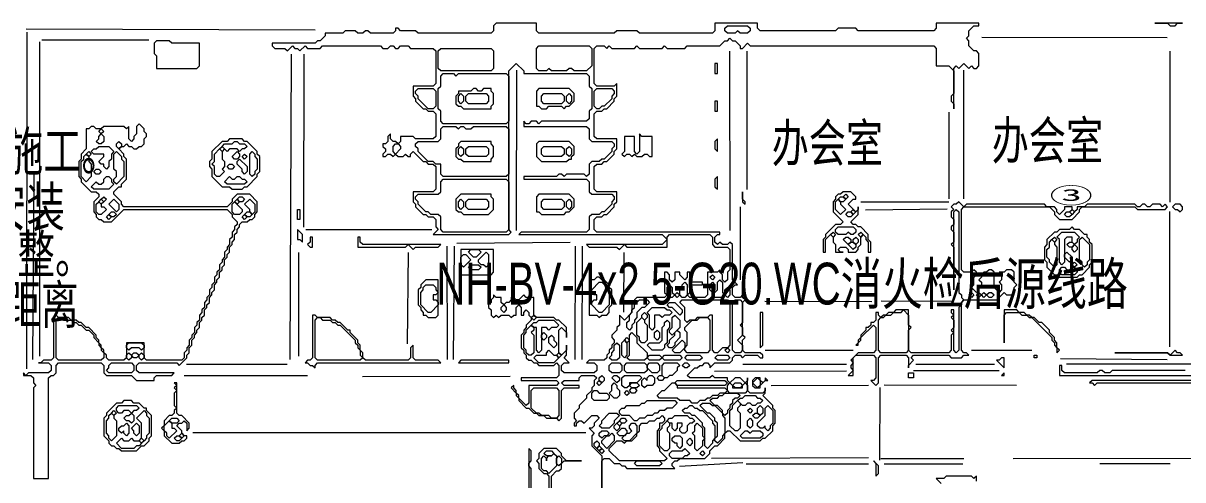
# Model space of a CAD drawing. Extents: x 10 to 1972, y 14 to 1392.
# Drawn here: x 486.9 to 948.1, y 853.5 to 1035 of the extents above; entities that cross this region are included whole.
import ezdxf

# ---------------------------------------------------------------- set-up
doc = ezdxf.new("R2010")
doc.units = 0
for name, color, linetype, lineweight in [('OCR_TEXT', 6, 'Continuous', 0), ('TRACE_CURVE', 6, 'Continuous', 0), ('TRACE_STRAIGHT', 5, 'Continuous', 0), ('TRACE_TEXT_SYMBOL', 6, 'Continuous', 0)]:
    doc.layers.add(name, color=color, linetype=linetype, lineweight=lineweight)
doc.styles.add('wqy-unicode', font='wqy-unicode.lff')

msp = doc.modelspace()

# ---------------------------------------------------------------- linework, layer by layer
at = {"layer": 'TRACE_CURVE', "color": 6}
for points in [[(675, 1035), (674, 1034), (674, 1032), (673, 1031), (644, 1031), (643, 1032), (637, 1032), (636, 1033), (635, 1033), (635, 1032), (634, 1031), (625, 1031), (624, 1032), (623, 1032), (622, 1031), (620, 1031), (619, 1032), (615, 1032), (614, 1031), (607, 1031), (607, 1030), (605, 1028), (604, 1028), (603, 1027), (586, 1027), (586, 1026), (587, 1025), (591, 1025), (592, 1024), (594, 1026), (595, 1025), (596, 1025), (597, 1024), (599, 1026), (600, 1025), (605, 1025), (606, 1026), (629, 1026), (630, 1025), (632, 1025), (633, 1026), (634, 1026), (635, 1025), (636, 1025), (637, 1026), (640, 1026), (641, 1025), (650, 1025), (651, 1024), (651, 1011), (650, 1010), (642, 1010), (642, 1006), (643, 1005), (643, 1004), (646, 1001), (647, 1001), (648, 1000), (650, 1000), (651, 999), (651, 990), (650, 989), (643, 989), (642, 990)], [(766, 1028), (767, 1028), (768, 1029), (769, 1028), (770, 1028), (772, 1026), (772, 1025), (773, 1025), (775, 1027), (776, 1026), (849, 1026), (850, 1025), (850, 1018), (855, 1018), (857, 1016), (857, 1007), (856, 1006), (856, 1004), (857, 1003), (857, 1001), (857, 1017), (858, 1018), (859, 1017), (861, 1019), (863, 1017), (864, 1018), (865, 1017), (866, 1017), (867, 1018), (867, 1023), (866, 1024), (865, 1024), (863, 1026), (863, 1028), (862, 1029), (863, 1030), (863, 1032), (865, 1034), (867, 1034), (867, 1035), (850, 1035), (850, 1033), (849, 1032), (819, 1032), (818, 1033), (811, 1033), (810, 1032), (780, 1032), (779, 1033), (779, 1035), (762, 1035), (762, 1032), (761, 1031), (732, 1031), (731, 1032), (723, 1032), (722, 1031), (692, 1031), (691, 1032), (691, 1035), (675, 1035)], [(769, 933), (769, 947), (768, 948), (767, 947), (765, 947), (764, 948), (763, 947), (762, 948), (762, 950), (763, 951), (764, 951), (764, 952), (715, 952), (714, 953), (714, 957), (715, 958), (717, 958), (718, 959), (719, 959), (722, 962), (722, 963), (723, 964), (723, 968), (715, 968), (714, 969), (714, 978), (715, 979), (717, 979), (718, 980), (719, 980), (722, 983), (722, 984), (723, 985), (723, 989), (715, 989), (714, 990), (714, 999), (715, 1000), (717, 1000), (718, 1001), (719, 1001), (722, 1004), (722, 1005), (723, 1006), (723, 1011), (722, 1010), (715, 1010), (714, 1011), (714, 1025), (715, 1026), (718, 1026), (719, 1025), (720, 1026), (721, 1025), (730, 1025), (731, 1026), (732, 1025), (741, 1025), (742, 1026), (743, 1025), (750, 1025), (751, 1026), (764, 1026), (766, 1028)], [(642, 990), (637, 990), (637, 988), (636, 987), (635, 988), (634, 988), (633, 989), (633, 991), (632, 990), (632, 988), (631, 987), (630, 987), (630, 986), (631, 985), (631, 984), (630, 983), (630, 982), (631, 982), (632, 983), (633, 983), (634, 982), (635, 983), (636, 982), (638, 982), (639, 983), (640, 982), (641, 982), (641, 983), (642, 984), (646, 980), (647, 980), (648, 979), (650, 979), (651, 978), (651, 969), (650, 968), (642, 968), (642, 964), (643, 963), (643, 962), (646, 959), (647, 959), (648, 958), (650, 958), (651, 957), (651, 954), (652, 953), (650, 951), (680, 951), (681, 952), (680, 953), (680, 1016), (683, 1019), (686, 1016), (686, 1015), (711, 1015), (712, 1014), (712, 1010), (713, 1009), (713, 1001), (712, 1000), (712, 997), (711, 996), (693, 996)], [(533, 995), (532, 994), (532, 991), (531, 990), (531, 989), (530, 988), (529, 989), (529, 994), (528, 993), (527, 994), (519, 994), (518, 993), (516, 993), (515, 994), (514, 994), (513, 993), (512, 993), (512, 985), (510, 983), (510, 981), (509, 980), (509, 974), (510, 973), (510, 972), (514, 968), (516, 968), (517, 967), (517, 966), (515, 964), (515, 960), (516, 959), (516, 958), (517, 957), (518, 957), (519, 956), (522, 956), (527, 961), (568, 961), (570, 959), (570, 958), (572, 956), (572, 955), (571, 954), (571, 953), (570, 952), (570, 950), (569, 949), (569, 947), (568, 946), (568, 945), (567, 944), (567, 942), (566, 941), (566, 940), (565, 939), (565, 937), (564, 936), (564, 935), (563, 934), (563, 932), (562, 931), (562, 930), (561, 929), (561, 927)], [(569, 944), (569, 946), (570, 947), (570, 948), (571, 949), (571, 951), (572, 952), (572, 953), (573, 954), (573, 955), (574, 956), (576, 956), (577, 957), (578, 957), (579, 958), (579, 959), (580, 960), (580, 964), (577, 967), (572, 967), (570, 965), (570, 964), (568, 962), (527, 962), (526, 963), (526, 964), (523, 967), (523, 968), (525, 970), (526, 970), (526, 971), (528, 973), (528, 981), (527, 982), (527, 983), (525, 985), (526, 986), (527, 986), (528, 987), (529, 986), (530, 986), (531, 985), (532, 985), (533, 986), (534, 986), (535, 987), (535, 989), (536, 990), (536, 991), (535, 992), (535, 993), (533, 995)], [(693, 996), (692, 995), (691, 996), (689, 996), (688, 995), (687, 995), (686, 996), (686, 994), (711, 994), (712, 993), (712, 989), (713, 988), (721, 988), (722, 987), (722, 986), (721, 985), (721, 984), (718, 981), (717, 981), (716, 980), (713, 980), (712, 979), (712, 975), (711, 974), (710, 975), (703, 975), (702, 974), (701, 975), (700, 975), (699, 974), (686, 974), (686, 973), (711, 973), (712, 972), (712, 968), (713, 967), (721, 967), (722, 966), (722, 965), (721, 964), (721, 963), (718, 960), (717, 960), (716, 959), (713, 959), (712, 958), (712, 953), (711, 952), (685, 952), (684, 951), (741, 951), (743, 949), (741, 947), (711, 947), (712, 946), (723, 946), (724, 945), (726, 947), (727, 946), (743, 946), (743, 950), (744, 951), (760, 951), (761, 950)], [(859, 964), (858, 963), (857, 963), (856, 962), (857, 961), (856, 960), (856, 958), (857, 957), (857, 955), (856, 954), (856, 953), (857, 952), (857, 948), (856, 947), (857, 946), (857, 929), (857, 960), (858, 961), (859, 960), (859, 928), (860, 927), (860, 926), (861, 925), (860, 924), (860, 923), (859, 922), (859, 905), (858, 904), (857, 905), (857, 921), (856, 921), (856, 920), (857, 919), (856, 918), (857, 917), (857, 914), (856, 913), (857, 912), (856, 911), (856, 905), (855, 904), (840, 904), (839, 905), (839, 913), (840, 914), (839, 915), (839, 921), (834, 921), (833, 920), (831, 920), (830, 919), (829, 919), (828, 918), (827, 919), (827, 920), (826, 920), (826, 917), (825, 916), (824, 916), (824, 915), (823, 914), (822, 914), (822, 913), (820, 911)], [(898, 960), (898, 961), (897, 962), (894, 962), (893, 963), (862, 963), (861, 962), (859, 964)], [(876, 933), (875, 932), (876, 931), (876, 929), (875, 928), (873, 930), (873, 936), (872, 937), (871, 937), (870, 936), (869, 936), (868, 935), (868, 934), (867, 933), (868, 932), (868, 931), (867, 930), (867, 929), (866, 928), (864, 930), (865, 931), (865, 934), (866, 935), (866, 936), (865, 937), (864, 936), (861, 936), (860, 937), (860, 961), (861, 962), (895, 962), (897, 960), (897, 959), (899, 957), (904, 957), (907, 960), (907, 961), (908, 962), (929, 962), (930, 961), (941, 961), (942, 962), (941, 963), (940, 962), (939, 963), (936, 963), (935, 962), (934, 962), (933, 963), (932, 963), (931, 962), (930, 962), (929, 963), (910, 963), (909, 962), (906, 962), (906, 961), (905, 960), (904, 961), (904, 962), (901, 962), (901, 961), (899, 959), (898, 960)], [(761, 950), (761, 947), (762, 946), (767, 946), (768, 945), (768, 937), (767, 936), (767, 933), (766, 932), (765, 933), (765, 935), (764, 936), (764, 937), (763, 936), (759, 936), (759, 927), (758, 926), (752, 926), (751, 927), (752, 928), (752, 930), (753, 931), (757, 931), (757, 932), (753, 932), (752, 933), (752, 936), (751, 936), (751, 934), (750, 933), (748, 935), (748, 936), (746, 936), (746, 933), (745, 932), (744, 933), (744, 935), (743, 936), (742, 936), (742, 928), (743, 927), (742, 926), (731, 926), (730, 925), (730, 924), (729, 923), (729, 920), (726, 917), (724, 919), (724, 915), (723, 914), (723, 913), (721, 911), (721, 910), (722, 909), (722, 908), (721, 907), (721, 906), (720, 905), (720, 904), (719, 903), (719, 902), (718, 901), (712, 901)], [(491, 894), (491, 892), (492, 891), (491, 890), (491, 854), (497, 854), (497, 894), (498, 895), (499, 895), (500, 896), (500, 899), (501, 900), (518, 900), (519, 899), (519, 896), (520, 895), (530, 895), (532, 893), (539, 893), (539, 894), (540, 895), (546, 895), (547, 896), (533, 896), (532, 897), (532, 899), (533, 900), (548, 900), (549, 899), (552, 902), (552, 903), (553, 904), (553, 906), (554, 907), (554, 909), (555, 910), (555, 911), (556, 912), (556, 913), (557, 914), (557, 916), (558, 917), (558, 918), (559, 919), (559, 921), (560, 922), (560, 923), (561, 924), (561, 926), (562, 927), (562, 928), (563, 929), (563, 931), (564, 932), (564, 933), (565, 934), (565, 936), (566, 937), (566, 938), (567, 939), (567, 941), (568, 942), (568, 943), (569, 944)], [(820, 911), (820, 910), (819, 909), (819, 908), (818, 907), (819, 907), (819, 908), (820, 909), (820, 910), (825, 915), (826, 914), (826, 905), (825, 904), (819, 904), (816, 901), (817, 900), (816, 899), (816, 898), (817, 897), (815, 895), (817, 895), (817, 902), (818, 903), (825, 903), (826, 902), (826, 894), (825, 893), (824, 893), (826, 891), (827, 892), (827, 902), (828, 903), (838, 903), (839, 902), (839, 898), (839, 899), (841, 901), (840, 902), (841, 903), (855, 903), (856, 902), (860, 902), (861, 903), (863, 903), (862, 904), (861, 904), (860, 905), (860, 924), (861, 925), (875, 925), (875, 926), (877, 928), (878, 927), (881, 927), (881, 930), (882, 931), (881, 932), (881, 936), (880, 937), (878, 937), (877, 936), (875, 936), (876, 935), (876, 933)], [(786, 876), (786, 881), (785, 882), (785, 883), (781, 887), (782, 888), (782, 890), (782, 889), (781, 888), (776, 888), (775, 889), (775, 894), (775, 893), (774, 892), (772, 894), (770, 894), (768, 892), (767, 893), (767, 894), (762, 894), (761, 895), (760, 894), (752, 894), (751, 895), (754, 898), (755, 898), (756, 899), (757, 899), (758, 900), (759, 900), (760, 899), (760, 898), (762, 900), (768, 900), (769, 901), (769, 902), (770, 903), (772, 903), (773, 902), (774, 903), (779, 903), (780, 902), (781, 902), (781, 903), (780, 904), (774, 904), (773, 905), (773, 909), (774, 910), (773, 911), (773, 924), (774, 925), (775, 925), (774, 925), (773, 926), (773, 931), (773, 927), (772, 926), (770, 926), (769, 927), (769, 930), (770, 931), (771, 931), (769, 933)], [(561, 927), (560, 926), (560, 925), (559, 924), (559, 922), (558, 921), (558, 920), (557, 919), (557, 917), (556, 916), (556, 915), (555, 914), (555, 912), (554, 911), (554, 910), (553, 909), (553, 907), (552, 906), (552, 905), (551, 904), (551, 902), (550, 901), (536, 901), (535, 902), (535, 908), (528, 908), (528, 902), (527, 901), (521, 901), (520, 902), (520, 903), (519, 904), (519, 905), (518, 906), (518, 907), (517, 908), (517, 909), (516, 910), (516, 911), (513, 914), (512, 914), (510, 916), (509, 916), (508, 917), (506, 917), (505, 918), (501, 918), (500, 919), (499, 918), (499, 902), (498, 901), (495, 901), (494, 900), (493, 900), (497, 900), (498, 899), (498, 897), (497, 896), (489, 896), (488, 895), (487, 896), (487, 895), (490, 895), (491, 894)], [(712, 901), (711, 900), (714, 900), (715, 899), (715, 897), (714, 896), (702, 896), (701, 897), (701, 899), (702, 900), (704, 900), (702, 902), (703, 903), (703, 907), (703, 905), (701, 903), (700, 904), (700, 913), (701, 914), (703, 912), (703, 910), (703, 914), (700, 917), (699, 917), (698, 918), (691, 918), (690, 919), (690, 926), (687, 926), (686, 927), (684, 925), (683, 925), (682, 926), (682, 927), (681, 926), (681, 925), (680, 924), (679, 924), (678, 923), (677, 924), (677, 926), (675, 926), (674, 927), (674, 926), (673, 925), (673, 924), (672, 923), (672, 922), (673, 921), (673, 919), (674, 918), (675, 919), (676, 918), (677, 919), (680, 919), (681, 918), (682, 919), (683, 919), (683, 922), (684, 923), (685, 922), (685, 919), (686, 919), (686, 920)], [(686, 920), (687, 921), (688, 920), (688, 919), (689, 918), (689, 917), (687, 915), (687, 914), (686, 913), (686, 912), (685, 911), (685, 906), (686, 905), (686, 904), (687, 903), (687, 902), (688, 901), (689, 901), (690, 900), (691, 900), (692, 899), (698, 899), (699, 900), (700, 899), (700, 895), (699, 894), (685, 894), (685, 893), (699, 893), (700, 892), (699, 891), (688, 891), (688, 884), (687, 883), (684, 886), (684, 887), (683, 888), (683, 889), (682, 890), (682, 891), (681, 890), (683, 888), (683, 887), (684, 886), (684, 885), (687, 882), (688, 882), (690, 880), (691, 880), (692, 879), (694, 879), (695, 878), (699, 878), (700, 877), (701, 878), (701, 889), (702, 890), (708, 890), (708, 891), (702, 891), (701, 892), (702, 893), (708, 893), (708, 894)], [(708, 894), (709, 895), (714, 895), (715, 894), (714, 893), (714, 891), (713, 890), (713, 889), (711, 887), (711, 886), (708, 883), (708, 882), (706, 880), (706, 878), (707, 877), (706, 876), (706, 875), (707, 875), (707, 876), (708, 877), (709, 877), (710, 876), (713, 879), (715, 879), (716, 878), (714, 876), (714, 875), (713, 874), (712, 874), (714, 872), (713, 871), (713, 867), (717, 863), (717, 763), (717, 861), (718, 862), (720, 862), (722, 860), (724, 860), (725, 859), (726, 859), (727, 858), (746, 858), (745, 859), (745, 860), (746, 861), (747, 861), (748, 862), (758, 862), (760, 864), (760, 865), (762, 867), (763, 867), (766, 870), (766, 872), (767, 873), (768, 873), (772, 869), (780, 869), (781, 870), (782, 870), (785, 873), (785, 875), (786, 876)], [(949, 897), (920, 897), (919, 896), (917, 896), (916, 897), (915, 897), (914, 896), (901, 896), (900, 897), (900, 899), (899, 899), (899, 895), (989, 895)]]:
    msp.add_lwpolyline(points, dxfattribs=at)
for points in [[(766, 1033), (767, 1034), (775, 1034), (776, 1033), (776, 1032), (775, 1031), (772, 1031), (771, 1032), (770, 1031), (767, 1031), (766, 1032)], [(652, 1024), (653, 1025), (673, 1025), (674, 1024), (674, 1017), (673, 1016), (653, 1016), (652, 1017)], [(691, 1025), (692, 1026), (712, 1026), (713, 1025), (713, 1018), (711, 1016), (706, 1016), (705, 1017), (704, 1017), (703, 1016), (697, 1016), (696, 1017), (695, 1016), (692, 1016), (691, 1017)], [(653, 1014), (654, 1015), (658, 1015), (659, 1014), (660, 1015), (679, 1015), (680, 1014), (680, 996), (679, 995), (654, 995), (653, 996), (653, 1000), (652, 1001), (652, 1009), (653, 1010)], [(643, 1008), (644, 1009), (650, 1009), (651, 1008), (651, 1002), (650, 1001), (648, 1001), (644, 1005), (644, 1006), (643, 1007)], [(714, 1008), (715, 1009), (721, 1009), (722, 1008), (722, 1007), (721, 1006), (721, 1005), (718, 1002), (717, 1002), (716, 1001), (715, 1001), (714, 1002)], [(517, 992), (518, 993), (519, 992), (518, 991)], [(653, 993), (654, 994), (659, 994), (660, 993), (661, 994), (662, 994), (663, 993), (665, 993), (666, 994), (679, 994), (680, 993), (680, 975), (679, 974), (654, 974), (653, 975), (653, 979), (651, 979), (650, 980), (648, 980), (644, 984), (644, 985), (643, 986), (643, 987), (644, 988), (652, 988), (653, 989)], [(517, 990), (518, 991), (519, 990), (519, 988), (518, 987), (517, 987), (516, 988), (517, 989)], [(524, 987), (525, 988), (526, 987), (526, 986), (525, 985), (524, 986)], [(634, 986), (635, 987), (636, 987), (637, 986), (637, 985), (635, 983), (634, 984)], [(511, 982), (512, 983), (513, 982), (513, 980), (514, 979), (514, 974), (512, 972), (510, 974), (510, 980), (511, 981)], [(512, 983), (513, 984), (514, 983), (513, 982)], [(516, 985), (517, 986), (521, 986), (523, 984), (522, 983), (522, 981), (521, 980), (521, 978), (520, 977), (519, 978), (519, 979), (518, 979), (517, 980), (519, 982), (519, 983), (515, 983), (514, 984), (515, 985)], [(523, 983), (524, 984), (526, 982), (526, 981), (527, 980), (527, 974), (524, 971), (523, 972), (523, 973), (524, 974), (524, 976), (523, 977)], [(519, 973), (520, 974), (521, 974), (522, 973), (522, 972), (523, 971), (521, 969), (515, 969), (514, 970), (516, 972), (517, 971), (518, 971), (519, 972)], [(515, 976), (516, 977), (517, 977), (518, 976), (517, 975), (516, 975)], [(653, 972), (654, 973), (679, 973), (680, 972), (680, 953), (679, 952), (654, 952), (653, 953), (653, 958), (652, 959), (649, 959), (648, 960), (647, 960), (644, 963), (644, 964), (643, 965), (643, 966), (644, 967), (652, 967), (653, 968)], [(516, 963), (517, 964), (518, 963), (518, 962), (519, 962), (520, 961), (518, 959), (517, 959), (516, 960)], [(517, 964), (518, 965), (519, 964), (518, 963)], [(518, 965), (519, 966), (520, 965), (519, 964)], [(523, 965), (525, 963), (525, 961), (524, 960), (521, 963)], [(570, 963), (571, 964), (574, 961), (574, 960), (573, 959), (571, 959), (570, 960)], [(571, 964), (572, 965), (573, 964), (572, 963)], [(572, 965), (573, 966), (574, 966), (575, 965), (574, 964), (573, 964)], [(577, 965), (579, 963), (579, 960), (578, 959), (577, 960), (577, 961), (575, 963)], [(521, 959), (522, 960), (523, 960), (524, 959), (523, 958), (522, 958)], [(575, 959), (576, 960), (577, 960), (578, 959), (577, 958), (576, 958)], [(901, 959), (902, 960), (903, 960), (904, 959), (903, 958), (902, 958)], [(903, 960), (904, 961), (905, 960), (904, 959)], [(520, 958), (521, 959), (522, 958), (521, 957)], [(574, 958), (575, 959), (576, 958), (575, 957)], [(749, 931), (750, 932), (751, 931), (751, 927), (750, 926), (749, 926), (748, 927), (748, 929), (749, 930)], [(760, 934), (761, 935), (762, 934), (761, 933)], [(760, 931), (761, 932), (762, 931), (762, 929), (761, 928), (760, 929)], [(763, 932), (764, 933), (765, 932), (765, 928), (766, 927), (765, 926), (762, 926), (761, 927), (763, 929)], [(743, 930), (744, 931), (745, 930), (745, 928), (746, 927), (745, 926), (744, 926), (743, 927)], [(746, 927), (747, 928), (748, 927), (747, 926)], [(766, 929), (767, 930), (768, 929), (768, 927), (767, 926), (766, 927)], [(863, 927), (864, 928), (865, 927), (864, 926)], [(866, 927), (867, 928), (868, 927), (867, 926)], [(868, 927), (869, 928), (870, 927), (869, 926)], [(870, 927), (871, 928), (872, 928), (873, 927), (872, 926), (871, 926)], [(677, 922), (678, 923), (679, 922), (679, 921), (678, 920), (677, 921)], [(732, 925), (735, 925), (736, 924), (734, 922), (733, 922), (731, 920), (731, 918), (730, 917), (730, 916), (729, 915), (729, 914), (728, 913), (727, 914), (727, 916), (728, 917), (728, 919), (729, 920), (729, 921), (730, 922), (730, 923)], [(743, 923), (744, 924), (746, 924), (749, 921), (749, 920), (748, 919), (745, 922), (744, 922)], [(748, 924), (749, 925), (767, 925), (768, 924), (768, 907), (767, 906), (765, 906), (763, 904), (762, 904), (761, 905), (761, 919), (760, 919), (759, 918), (755, 918), (754, 917), (752, 917), (751, 916), (750, 917), (750, 922)], [(769, 924), (770, 925), (772, 925), (773, 924), (773, 916), (772, 915), (773, 914), (773, 911), (771, 909), (773, 907), (773, 905), (772, 904), (770, 904), (769, 905)], [(500, 917), (501, 918), (502, 918), (503, 917), (506, 917), (507, 916), (508, 916), (509, 915), (510, 915), (512, 913), (513, 913), (515, 911), (515, 910), (517, 908), (517, 907), (518, 906), (518, 905), (519, 904), (519, 902), (518, 901), (501, 901), (500, 902)], [(689, 918), (690, 919), (691, 918), (690, 917)], [(733, 918), (734, 917), (734, 916), (735, 915), (735, 909), (734, 908), (733, 908), (732, 909), (732, 910), (731, 911), (731, 916)], [(733, 919), (734, 920), (735, 919), (735, 918), (734, 917), (733, 918)], [(737, 922), (742, 922), (743, 921), (744, 921), (745, 920), (744, 919), (742, 919), (741, 918), (740, 919), (738, 919), (738, 914), (737, 913), (736, 914), (736, 919), (735, 920)], [(745, 918), (746, 919), (748, 917), (748, 914), (745, 911), (744, 912), (744, 913), (745, 914)], [(755, 917), (756, 918), (759, 918), (760, 917), (760, 905), (759, 904), (751, 904), (750, 905), (750, 906), (751, 907), (751, 912), (750, 913), (750, 914), (753, 917)], [(836, 920), (837, 921), (839, 919), (839, 905), (838, 904), (828, 904), (827, 905), (827, 917), (828, 918), (829, 918), (830, 919), (832, 919), (833, 920)], [(689, 915), (690, 914), (690, 913), (689, 912), (690, 911), (690, 904), (689, 903), (688, 903), (687, 904), (687, 905), (686, 906), (686, 911), (687, 912), (687, 913)], [(691, 916), (692, 917), (698, 917), (700, 915), (699, 914), (697, 914), (696, 913), (695, 914), (693, 914), (693, 905), (692, 904), (691, 905), (691, 914), (690, 914), (689, 915), (690, 916)], [(742, 916), (743, 917), (744, 916), (744, 914), (743, 913), (743, 908), (742, 907), (742, 906), (741, 905), (737, 905), (735, 907), (736, 908), (740, 908), (741, 909), (741, 914), (742, 915)], [(693, 911), (694, 912), (695, 911), (695, 910), (694, 909), (693, 910)], [(696, 910), (697, 911), (698, 910), (698, 909), (699, 908), (699, 907), (698, 906), (696, 908)], [(725, 908), (726, 909), (727, 908), (727, 903), (726, 902), (725, 903)], [(726, 909), (727, 910), (728, 909), (727, 908)], [(728, 911), (729, 912), (731, 910), (731, 908), (735, 904), (735, 902), (734, 901), (728, 901), (727, 902), (728, 903)], [(738, 912), (739, 913), (740, 912), (740, 910), (739, 909), (738, 910)], [(746, 912), (747, 913), (748, 912), (748, 910), (746, 908), (746, 907), (745, 906), (744, 906), (743, 907), (744, 908), (744, 909), (746, 911)], [(749, 909), (750, 908), (750, 906), (748, 904), (746, 904), (745, 905)], [(528, 907), (529, 908), (534, 908), (535, 907), (535, 906), (534, 905), (533, 906), (530, 906), (529, 905), (528, 906)], [(528, 903), (529, 904), (530, 903), (530, 902), (529, 901), (528, 902)], [(530, 903), (531, 904), (532, 904), (533, 903), (532, 902), (531, 902)], [(533, 903), (534, 904), (535, 903), (535, 902), (534, 901), (533, 902)], [(695, 904), (696, 905), (698, 903), (699, 903), (700, 902), (698, 900), (692, 900), (690, 902), (691, 903), (695, 903)], [(699, 903), (700, 904), (701, 903), (700, 902)], [(722, 907), (723, 908), (724, 907), (724, 902), (723, 901), (721, 901), (720, 902), (721, 903), (721, 904), (722, 905)], [(766, 905), (767, 906), (768, 905), (767, 904)], [(521, 899), (522, 900), (530, 900), (531, 899), (531, 897), (530, 896), (521, 896), (520, 897), (521, 898)], [(720, 899), (721, 900), (724, 900), (725, 899), (725, 897), (724, 896), (721, 896), (720, 897)], [(726, 899), (727, 900), (734, 900), (735, 899), (735, 897), (734, 896), (727, 896), (726, 897)], [(735, 902), (736, 903), (740, 903), (741, 902), (740, 901), (736, 901)], [(735, 899), (736, 900), (739, 900), (740, 899), (740, 897), (739, 896), (737, 896), (735, 898)], [(741, 902), (742, 903), (748, 903), (749, 902), (748, 901), (742, 901)], [(741, 899), (742, 900), (747, 900), (748, 899), (747, 898), (747, 897), (745, 895), (744, 895), (743, 894), (742, 894), (741, 895)], [(749, 899), (750, 900), (751, 900), (752, 899), (751, 898), (750, 898)], [(750, 902), (751, 903), (756, 903), (757, 902), (756, 901), (751, 901)], [(762, 902), (763, 903), (767, 903), (768, 902), (767, 901), (763, 901)], [(716, 894), (717, 895), (718, 894), (718, 893), (717, 892), (716, 893)], [(721, 894), (722, 895), (723, 895), (724, 894), (724, 893), (723, 892)], [(725, 894), (726, 895), (732, 895), (733, 894), (731, 892), (728, 892), (728, 891), (727, 890), (726, 890), (725, 891)], [(735, 894), (736, 895), (737, 895), (738, 894), (738, 892), (737, 891), (735, 891), (734, 890), (733, 891), (733, 893), (734, 894), (735, 893)], [(739, 894), (740, 895), (741, 895), (742, 894), (741, 893), (740, 893)], [(689, 889), (690, 890), (699, 890), (700, 889), (700, 879), (699, 878), (697, 878), (696, 879), (693, 879), (692, 880), (691, 880), (689, 882)], [(715, 892), (716, 893), (717, 892), (716, 891)], [(721, 891), (722, 892), (723, 891), (723, 890), (724, 889), (724, 887), (723, 886), (722, 886), (720, 888), (721, 889)], [(728, 891), (729, 892), (731, 892), (732, 891), (731, 890), (729, 890)], [(728, 889), (729, 890), (730, 890), (731, 889), (730, 888), (729, 888)], [(745, 892), (746, 892), (747, 891), (747, 890), (766, 890), (767, 889), (766, 888), (764, 888), (763, 887), (761, 887), (760, 886), (759, 886), (758, 885), (756, 885), (755, 884), (753, 884), (752, 885), (748, 885), (747, 886), (740, 886), (739, 887), (741, 889), (742, 889)], [(746, 892), (747, 893), (766, 893), (767, 892), (766, 891), (747, 891)], [(767, 891), (768, 892), (769, 891), (769, 890), (773, 890), (773, 891), (774, 892), (775, 891), (775, 889), (774, 888), (768, 888), (767, 889)], [(769, 891), (770, 892), (772, 892), (773, 891), (772, 890), (770, 890)], [(713, 888), (714, 889), (715, 889), (716, 888), (719, 888), (720, 887), (720, 886), (719, 885), (714, 885), (713, 886)], [(726, 888), (727, 889), (728, 888), (727, 887)], [(765, 887), (766, 888), (771, 888), (772, 887), (771, 886), (770, 886), (769, 885), (769, 884), (768, 883), (768, 882), (767, 881), (767, 880), (766, 879), (765, 880), (765, 881), (763, 883), (762, 883), (760, 885), (761, 886), (763, 886), (764, 887)], [(773, 886), (774, 887), (778, 887), (779, 886), (780, 886), (781, 885), (780, 884), (779, 884), (778, 883), (777, 883), (776, 884), (775, 884), (774, 883), (773, 883), (771, 885), (772, 886)], [(734, 884), (735, 885), (746, 885), (747, 884), (745, 882), (743, 882), (742, 881), (740, 881), (739, 880), (738, 880), (737, 879), (735, 879), (734, 878), (732, 878), (731, 877), (730, 877), (728, 879), (725, 879), (724, 880), (724, 881), (725, 882), (726, 882), (727, 883), (732, 883), (733, 884)], [(751, 882), (752, 883), (753, 883), (754, 882), (755, 882), (756, 881), (757, 881), (761, 877), (761, 876), (762, 875), (762, 870), (761, 869), (761, 868), (759, 866), (758, 867), (758, 874), (757, 875), (757, 876), (754, 879), (753, 879), (752, 880), (750, 880), (749, 881), (750, 882)], [(756, 883), (757, 884), (760, 884), (761, 883), (762, 883), (765, 880), (765, 879), (766, 878), (766, 872), (765, 871), (765, 870), (763, 868), (762, 869), (762, 870), (763, 871), (763, 876), (762, 877), (762, 878), (760, 880), (759, 880)], [(771, 885), (772, 884), (772, 883), (771, 882), (771, 881), (772, 880), (772, 874), (771, 873), (770, 873), (768, 875), (768, 881), (769, 882), (769, 883)], [(775, 881), (776, 882), (777, 881), (776, 880)], [(782, 882), (783, 883), (785, 881), (785, 876), (784, 875), (784, 874), (783, 873), (782, 874), (782, 875), (781, 874), (780, 874), (779, 875), (779, 876), (782, 879)], [(779, 882), (780, 883), (781, 882), (781, 880), (780, 879), (779, 880)], [(720, 880), (723, 880), (724, 879), (722, 877), (722, 876), (720, 874), (717, 874), (716, 875), (717, 876), (717, 877)], [(740, 878), (741, 879), (742, 878), (742, 877), (741, 876), (740, 876), (740, 874), (739, 873), (739, 867), (740, 866), (740, 865), (743, 862), (742, 861), (724, 861), (720, 865), (720, 866), (723, 869), (725, 869), (726, 868), (727, 869), (729, 869), (731, 871), (731, 872), (732, 873), (732, 875), (733, 876), (735, 876), (736, 877), (738, 877), (739, 878)], [(723, 876), (724, 877), (725, 876), (724, 875)], [(724, 877), (725, 878), (726, 878), (727, 877), (726, 876), (725, 876)], [(743, 877), (744, 876), (744, 875), (743, 874), (743, 873), (744, 872), (744, 866), (743, 865), (742, 865), (740, 867), (740, 873), (741, 874), (741, 875)], [(745, 878), (746, 879), (751, 879), (752, 878), (753, 878), (754, 877), (753, 876), (752, 876), (751, 875), (751, 873), (750, 872), (749, 872), (748, 873), (748, 874), (749, 875), (749, 876), (747, 876), (747, 874), (746, 873), (745, 874), (745, 876), (744, 876), (743, 877), (744, 878)], [(775, 877), (776, 878), (777, 877), (777, 875), (776, 874), (775, 875)], [(777, 879), (778, 880), (779, 880), (780, 879), (779, 878), (778, 878)], [(716, 872), (717, 873), (719, 873), (720, 872), (719, 871), (718, 871), (717, 870), (716, 871)], [(720, 871), (721, 872), (722, 871), (722, 869), (719, 866), (717, 868), (717, 869), (719, 871)], [(722, 875), (723, 876), (724, 875), (724, 874), (723, 873), (722, 874)], [(725, 874), (726, 874), (727, 873), (727, 872), (726, 871), (724, 871), (723, 872)], [(728, 875), (729, 876), (730, 876), (731, 875), (731, 872), (728, 869), (726, 869), (725, 870), (727, 872), (728, 872), (729, 873), (728, 874)], [(754, 875), (755, 876), (757, 874), (757, 871), (758, 870), (757, 869), (757, 867), (755, 865), (754, 866), (754, 871), (753, 872), (754, 873)], [(774, 873), (775, 873), (776, 872), (777, 873), (780, 873), (781, 872), (781, 871), (780, 870), (773, 870), (772, 871)], [(714, 868), (715, 869), (716, 868), (716, 867), (715, 866), (714, 867)], [(715, 866), (716, 867), (717, 866), (716, 865)], [(745, 870), (746, 871), (748, 871), (749, 870), (749, 867), (748, 866), (747, 867), (747, 868), (746, 868), (745, 869)], [(751, 869), (752, 870), (753, 869), (753, 868), (752, 867), (751, 868)], [(694, 866), (692, 864), (692, 862), (691, 861), (692, 860), (692, 858), (694, 856), (695, 856), (696, 855), (696, 781), (697, 781), (697, 855), (699, 857), (700, 857), (701, 858), (701, 860), (702, 861), (709, 861), (703, 861), (701, 863), (701, 864), (699, 866)], [(697, 863), (698, 864), (699, 863), (699, 859), (696, 856), (695, 857), (694, 857), (693, 858), (693, 862), (694, 863), (695, 862), (695, 861), (695, 862), (696, 863)], [(694, 864), (695, 865), (697, 865), (698, 864), (697, 863), (695, 863)], [(699, 862), (700, 863), (701, 862), (701, 860), (700, 859), (699, 860)], [(716, 865), (717, 866), (718, 865), (717, 864)], [(749, 865), (750, 866), (752, 864), (751, 863), (750, 863), (749, 862), (745, 862), (744, 863), (744, 864), (745, 865)], [(756, 864), (757, 865), (758, 864), (757, 863)], [(730, 860), (731, 861), (740, 861), (741, 860), (740, 859), (731, 859)]]:
    msp.add_lwpolyline(points, close=True, dxfattribs=at)
at = {"layer": 'TRACE_STRAIGHT', "color": 5}
for p, q in [((488.1, 1032.81), (603.1, 1032.3)), ((488.36, 897.62), (488.57, 1031.37)), ((494.38, 1028.41), (536.88, 1028.41)), ((868.13, 1029.39), (941.88, 1029.36)), ((493.58, 902.62), (493.6, 1027.62)), ((767.77, 1023.87), (767.88, 952.62)), ((774.63, 1023.88), (774.64, 968.87)), ((942.95, 1023.87), (942.96, 963.87)), ((593.15, 901.37), (593.59, 1022.63)), ((598.56, 953.87), (598.62, 1022.63)), ((683.15, 952.62), (683.19, 1016.38)), ((860.8, 1016.38), (860.81, 965.13)), ((855.15, 965.13), (855.2, 999.67)), ((490.71, 901.37), (491.35, 975.13)), ((820, 964), (855, 964)), ((772, 962), (772, 933)), ((821.85, 960.83), (854.38, 961.23)), ((942.95, 906.38), (942.96, 960.13)), ((599.38, 952.94), (649.38, 952.95)), ((655.42, 946.37), (655.48, 901.37)), ((658.04, 901.38), (658.46, 946.37)), ((659.38, 947.53), (704.38, 947.97)), ((706.37, 901.37), (706.53, 946.38)), ((709.26, 901.37), (709.31, 946.38)), ((596.49, 902.63), (596.6, 943.88)), ((639.7, 907.61), (640.1, 943.88)), ((725.76, 920.12), (725.91, 943.87)), ((781.87, 924.47), (824.37, 924.39)), ((828.12, 924.59), (856.87, 924.52)), ((782, 905), (817, 905)), ((864, 905), (888, 905)), ((551.87, 899.46), (591.88, 899.47)), ((773.12, 899.44), (814.38, 899.51)), ((841.87, 899.49), (873.13, 899.5)), ((899.38, 901.67), (941.87, 901.26)), ((901.87, 899.59), (986.88, 899.52)), ((551, 895), (600, 895)), ((621.87, 894.57), (680.62, 894.66)), ((761.87, 896.68), (814.37, 896.85)), ((841, 897), (875, 897)), ((784.38, 891.02), (823.13, 891.09)), ((827.55, 861.37), (827.7, 890.13)), ((829.37, 891.2), (881.88, 891.09)), ((554.38, 872.3), (710.62, 872.3)), ((760.62, 862.04), (823.13, 862.36)), ((747.97, 858.92), (773.11, 860.41)), ((774.37, 859.85), (823.13, 859.86)), ((828, 862), (861, 862)), ((829.37, 859.84), (860.62, 859.91)), ((880.63, 861.96), (969.37, 862.11)), ((915, 860), (943, 860))]:
    msp.add_line(p, q, dxfattribs=at)
at = {"layer": 'TRACE_TEXT_SYMBOL', "color": 6}
for points in [[(937, 1035), (942, 1035), (943, 1034), (945, 1034), (946, 1035), (948, 1035)], [(540, 1028), (539, 1027), (539, 1023), (540, 1022), (540, 1017), (556, 1017), (557, 1018), (557, 1027), (546, 1027), (545, 1028)], [(762, 1019), (762, 1015), (763, 1015), (763, 1019)], [(666, 1009), (665, 1008), (660, 1008), (660, 1007), (659, 1006), (659, 1003), (660, 1002), (661, 1002), (662, 1001), (673, 1001), (673, 1002), (674, 1003), (674, 1007), (673, 1008), (673, 1009), (670, 1009), (669, 1008), (668, 1008), (667, 1009)], [(660, 1006), (661, 1007), (662, 1006), (662, 1004), (661, 1003), (660, 1004)], [(663, 1006), (664, 1007), (671, 1007), (672, 1006), (672, 1004), (671, 1003), (664, 1003), (663, 1004)], [(692, 1009), (691, 1008), (691, 1002), (692, 1002), (693, 1001), (695, 1001), (696, 1002), (701, 1002), (702, 1001), (703, 1002), (704, 1002), (706, 1004), (706, 1007), (704, 1009)], [(693, 1006), (694, 1007), (701, 1007), (702, 1006), (702, 1004), (701, 1003), (694, 1003), (693, 1004)], [(703, 1006), (704, 1007), (705, 1006), (705, 1004), (704, 1003), (703, 1004)], [(762, 1004), (762, 1000), (763, 1000), (763, 1004)], [(569, 989), (568, 988), (566, 988), (562, 984), (562, 981), (561, 980), (561, 978), (562, 977), (562, 974), (566, 970), (569, 970), (570, 969), (574, 969), (575, 970), (576, 970), (580, 974), (580, 975), (581, 976), (581, 982), (580, 983), (580, 984), (576, 988), (575, 988), (574, 989)], [(570, 987), (571, 988), (572, 988), (573, 987), (575, 987), (576, 986), (575, 985), (574, 985), (573, 984), (572, 985), (569, 985), (568, 984), (566, 986), (567, 987)], [(661, 988), (660, 987), (660, 986), (659, 985), (659, 982), (660, 981), (661, 981), (662, 980), (673, 980), (673, 981), (674, 982), (674, 986), (673, 987), (673, 988)], [(692, 988), (691, 987), (691, 982), (693, 980), (703, 980), (704, 981), (705, 981), (705, 982), (706, 983), (706, 986), (704, 988)], [(732, 991), (732, 984), (731, 983), (730, 984), (730, 990), (726, 990), (726, 984), (725, 983), (726, 982), (727, 983), (728, 983), (729, 982), (730, 983), (731, 982), (733, 982), (734, 983), (735, 983), (736, 982), (737, 982), (737, 990), (733, 990)], [(763, 989), (762, 988), (762, 985), (763, 984)], [(565, 985), (566, 984), (566, 981), (567, 980), (567, 978), (566, 977), (567, 976), (565, 974), (564, 974), (563, 975), (563, 978), (562, 979), (563, 980), (563, 983)], [(565, 985), (566, 986), (567, 985), (566, 984)], [(572, 984), (573, 983), (573, 982), (572, 981), (571, 981), (570, 982)], [(574, 982), (575, 983), (576, 982), (575, 981)], [(577, 983), (578, 984), (579, 983), (579, 982), (580, 981), (580, 977), (579, 976), (579, 975), (578, 974), (577, 975)], [(660, 985), (661, 986), (662, 985), (662, 983), (661, 982), (660, 983)], [(663, 985), (664, 986), (671, 986), (672, 985), (672, 983), (671, 982), (664, 982), (663, 983)], [(693, 985), (694, 986), (701, 986), (702, 985), (702, 983), (701, 982), (694, 982), (693, 983)], [(703, 985), (704, 986), (705, 985), (705, 983), (704, 982), (703, 983)], [(568, 978), (569, 979), (570, 979), (571, 978), (570, 977), (569, 977)], [(572, 980), (573, 981), (576, 978), (576, 976), (575, 975), (574, 976), (574, 977), (572, 979)], [(569, 974), (570, 973), (571, 973), (572, 974), (573, 974), (574, 973), (575, 973), (576, 972), (575, 971), (568, 971), (567, 972)], [(763, 974), (762, 973), (762, 970), (763, 969)], [(661, 967), (659, 965), (659, 961), (660, 960), (661, 960), (662, 959), (672, 959), (674, 961), (674, 965), (673, 966), (673, 967)], [(660, 964), (661, 965), (662, 964), (662, 962), (661, 961), (660, 962)], [(663, 964), (664, 965), (671, 965), (672, 964), (672, 962), (671, 961), (664, 961), (663, 962)], [(692, 967), (691, 966), (691, 960), (692, 960), (693, 959), (702, 959), (703, 960), (704, 960), (706, 962), (706, 965), (704, 967)], [(693, 964), (694, 965), (701, 965), (702, 964), (702, 962), (701, 961), (694, 961), (693, 962)], [(703, 964), (704, 965), (705, 964), (705, 962), (704, 961), (703, 962)], [(773, 968), (773, 964), (774, 963), (774, 964), (773, 965)], [(813, 968), (812, 967), (811, 967), (810, 966), (810, 965), (809, 964), (809, 960), (813, 956), (812, 955), (810, 955), (806, 951), (806, 950), (805, 949), (805, 944), (806, 944), (806, 949), (808, 951), (809, 950), (809, 948), (810, 947), (810, 944), (813, 944), (812, 944), (811, 945), (812, 946), (814, 946), (815, 945), (815, 944), (818, 944), (819, 945), (819, 946), (820, 947), (820, 950), (821, 951), (822, 950), (822, 949), (823, 948), (823, 944), (824, 944), (824, 948), (823, 949), (823, 951), (820, 954), (819, 954), (818, 955), (817, 955), (816, 956), (819, 959), (819, 962), (819, 961), (818, 960), (815, 963), (817, 965), (818, 965), (818, 966), (816, 968)], [(810, 964), (811, 965), (812, 964), (812, 963), (814, 961), (812, 959), (810, 961)], [(811, 965), (812, 966), (813, 966), (814, 965), (813, 964), (812, 964)], [(813, 966), (814, 967), (815, 966), (814, 965)], [(596, 961), (597, 961), (597, 957), (596, 957)], [(814, 959), (815, 960), (816, 960), (817, 959), (816, 958), (815, 958)], [(816, 960), (817, 961), (818, 960), (817, 959)], [(945, 963), (944, 962), (945, 961), (946, 961), (947, 960), (948, 961), (948, 962), (947, 963)], [(596, 953), (596, 949), (597, 949), (598, 948), (598, 951)], [(601, 950), (601, 948), (600, 947), (601, 946), (602, 946), (602, 950)], [(620, 950), (620, 946), (639, 946), (640, 947), (642, 945), (643, 946), (652, 946), (653, 947), (622, 947), (621, 948), (621, 950)], [(808, 951), (809, 952), (810, 951), (809, 950)], [(810, 953), (811, 954), (817, 954), (818, 953), (818, 952), (817, 951), (816, 951), (815, 952), (814, 951), (811, 951), (810, 952)], [(813, 949), (814, 950), (815, 950), (816, 949), (816, 948), (815, 947)], [(817, 949), (818, 950), (819, 949), (819, 948), (818, 947), (817, 948)], [(819, 951), (820, 952), (821, 951), (820, 950)], [(904, 954), (903, 953), (899, 953), (898, 952), (897, 952), (894, 949), (894, 947), (893, 946), (893, 941), (894, 940), (894, 938), (897, 935), (898, 935), (899, 934), (906, 934), (907, 935), (908, 935), (911, 938), (911, 939), (912, 940), (912, 947), (911, 948), (911, 949), (910, 950), (910, 951), (909, 951), (907, 953), (905, 953)], [(896, 949), (897, 950), (898, 949), (897, 948)], [(900, 952), (905, 952), (907, 950), (906, 949), (906, 948), (905, 947), (904, 948), (904, 950), (902, 950), (901, 949), (901, 940), (900, 939), (899, 940), (899, 949), (898, 950)], [(907, 949), (908, 950), (911, 947), (911, 941), (910, 940), (910, 939), (909, 938), (908, 939), (908, 940), (907, 941)], [(815, 947), (816, 948), (817, 948), (818, 947), (818, 946), (817, 945)], [(895, 948), (896, 949), (897, 948), (897, 947), (898, 946), (898, 939), (897, 938), (895, 940), (895, 941), (894, 942), (894, 945), (895, 946)], [(902, 947), (903, 948), (904, 948), (905, 947), (904, 946), (903, 946)], [(904, 946), (905, 947), (906, 946), (906, 945), (905, 944), (904, 945)], [(661, 945), (661, 935), (673, 935), (674, 936), (674, 945)], [(661, 942), (662, 943), (663, 943), (665, 941), (662, 938), (661, 939)], [(664, 944), (665, 945), (668, 945), (669, 944), (667, 942), (666, 942)], [(671, 944), (672, 943), (672, 939), (671, 938), (670, 939), (669, 939), (668, 940), (668, 941)], [(901, 943), (902, 944), (904, 942), (904, 941), (903, 940), (901, 942)], [(664, 938), (665, 939), (668, 939), (669, 938), (668, 937), (665, 937)], [(899, 937), (900, 938), (901, 938), (902, 937), (903, 937), (904, 938), (905, 938), (906, 937), (906, 936), (905, 935), (900, 935), (899, 936)], [(904, 939), (905, 940), (906, 939), (905, 938)], [(647, 933), (645, 931), (645, 930), (644, 929), (644, 923), (645, 922), (645, 921), (646, 920), (646, 919), (647, 919), (648, 918), (651, 918), (652, 919), (652, 933)], [(715, 934), (714, 933), (712, 933), (712, 919), (715, 919), (716, 918), (717, 919), (719, 919), (720, 920), (720, 922), (721, 923), (721, 929), (720, 930), (720, 931), (718, 933), (717, 933), (716, 934)], [(716, 932), (717, 932), (720, 929), (720, 923), (717, 920), (716, 920), (713, 923), (713, 924), (714, 925), (715, 925), (715, 927), (714, 927), (713, 928), (713, 929)], [(646, 930), (647, 931), (650, 931), (651, 930), (651, 929), (652, 928), (651, 927), (650, 927), (650, 925), (651, 925), (652, 924), (652, 923), (649, 920), (648, 920), (645, 923), (645, 928), (646, 929)], [(602, 919), (602, 902), (601, 901), (600, 901), (599, 900), (600, 900), (601, 899), (602, 899), (603, 898), (603, 899), (604, 900), (653, 900), (652, 901), (643, 901), (642, 902), (642, 907), (641, 906), (641, 902), (640, 901), (623, 901), (622, 902), (622, 904), (621, 905), (621, 907), (620, 908), (620, 909), (617, 912), (617, 913), (616, 913), (613, 916), (612, 916), (611, 917), (610, 917), (609, 918), (604, 918), (603, 919)], [(603, 917), (604, 918), (605, 918), (606, 917), (609, 917), (610, 916), (611, 916), (612, 915), (613, 915), (619, 909), (619, 908), (620, 907), (620, 906), (621, 905), (621, 903), (622, 902), (621, 901), (604, 901), (603, 902)], [(780, 920), (780, 906), (781, 907), (781, 920)], [(877, 921), (877, 908), (877, 919), (878, 920), (883, 920), (884, 919), (886, 919), (887, 918), (888, 918), (896, 910), (896, 909), (897, 908), (897, 907), (898, 906), (898, 904), (899, 905), (898, 906), (898, 908), (897, 909), (897, 910), (895, 912), (895, 913), (892, 916), (891, 916), (889, 918), (888, 918), (887, 919), (886, 919), (885, 920), (883, 920), (882, 921)], [(945, 905), (943, 903), (942, 904), (921, 904), (942, 904), (943, 903), (948, 903), (947, 904), (946, 904)], [(661, 901), (660, 900), (680, 900), (680, 901)], [(876, 902), (875, 901), (874, 901), (877, 898), (877, 902)], [(889, 903), (890, 903), (890, 902), (889, 902)], [(839, 896), (841, 896), (841, 894), (839, 894)], [(877, 896), (876, 895), (877, 895)], [(547, 892), (548, 891), (547, 890), (548, 889), (547, 888), (547, 883), (548, 882), (547, 881), (547, 880), (546, 879), (545, 879), (543, 877), (543, 875), (542, 874), (543, 873), (543, 871), (546, 868), (549, 868), (550, 869), (551, 869), (552, 870), (552, 871), (551, 871), (550, 872), (550, 873), (548, 875), (549, 876), (550, 876), (551, 877), (552, 876), (552, 873), (553, 874), (553, 876), (550, 879), (549, 879), (548, 880), (548, 892)], [(778, 894), (777, 893), (777, 891), (778, 890), (780, 890), (780, 891), (782, 893), (783, 893), (782, 894), (782, 893), (781, 892), (780, 893), (780, 894)], [(779, 894), (780, 893), (780, 891), (779, 890), (777, 892)], [(912, 893), (911, 892), (912, 892), (913, 891), (914, 892), (978, 892), (978, 893)], [(527, 885), (526, 884), (524, 884), (520, 880), (520, 879), (519, 878), (519, 871), (521, 869), (521, 868), (522, 867), (523, 867), (524, 866), (525, 866), (526, 865), (532, 865), (534, 867), (535, 867), (537, 869), (537, 870), (538, 871), (538, 879), (536, 881), (536, 882), (535, 882), (533, 884), (531, 884), (530, 885)], [(522, 880), (523, 881), (524, 880), (523, 879)], [(524, 882), (525, 883), (532, 883), (533, 882), (532, 881), (531, 881), (530, 880), (529, 881), (527, 881), (526, 880), (525, 880), (524, 881)], [(535, 881), (536, 880), (536, 879), (537, 878), (537, 872), (536, 871), (536, 870), (535, 869), (534, 870), (534, 876), (532, 878)], [(521, 879), (522, 880), (523, 879), (523, 878), (524, 877), (524, 871), (522, 869), (521, 870), (521, 871), (520, 872), (520, 877), (521, 878)], [(529, 879), (530, 880), (531, 879), (531, 877), (530, 876), (529, 877), (528, 877), (527, 878), (528, 879)], [(545, 877), (546, 876), (546, 874), (547, 874), (548, 873), (545, 870), (544, 871), (544, 872), (543, 873), (543, 875)], [(545, 877), (546, 878), (548, 878), (549, 877), (548, 876), (546, 876)], [(527, 875), (528, 876), (529, 875), (529, 872), (528, 871), (527, 872), (527, 873), (526, 872), (525, 873), (525, 874), (526, 875)], [(532, 876), (533, 875), (533, 872), (532, 871), (531, 872), (531, 873), (530, 874)], [(549, 871), (550, 872), (551, 871), (550, 870)], [(526, 870), (527, 869), (529, 869), (530, 870), (531, 869), (533, 869), (534, 868), (533, 867), (532, 867), (531, 866), (526, 866), (524, 868)], [(533, 869), (534, 870), (535, 869), (534, 868)], [(547, 870), (548, 871), (549, 871), (550, 870), (549, 869), (548, 869)], [(688, 866), (688, 818), (689, 819), (689, 858), (688, 859), (688, 860), (689, 861), (689, 865)], [(825, 861), (826, 860), (826, 855), (827, 856), (827, 859)]]:
    msp.add_lwpolyline(points, close=True, dxfattribs=at)
msp.add_lwpolyline([(866, 853), (866, 855), (865, 854), (864, 855), (854, 855), (853, 854), (850, 854), (852, 852)], dxfattribs=at)

# ---------------------------------------------------------------- texts
at = {"layer": 'OCR_TEXT', "color": 6, "style": 'wqy-unicode'}
for s, height, width, p in [('办会室', 15.026, 0.72, (784.58, 979.89)), ('办会室', 15.026, 0.72, (872.08, 980.89)), ('《火灾自动报警系统施工及验收规范》施工。', 15.4242, 0.72, (222.24, 976.43)), ('2.探测器安装位置若与灯具或其他设备的安装', 15.6794, 0.72, (198.38, 954.14)), ('③', 6.39, 1.989909, (895, 963.28)), ('问距不能满足规范要求时，可做适当调整。', 15.2284, 0.72, (230.38, 935.57)), ('NH-BV-4x2.5-G20.WC消火检后源线路', 16.6081, 0.72, (651.22, 923.18)), ('安装探测器时应保证其距梁边、墙边的距离', 15.2931, 0.72, (223.6, 915.5))]:
    msp.add_text(s, height=height, dxfattribs=dict(at, width=width)).set_placement(p)

doc.saveas('drawing.dxf')
